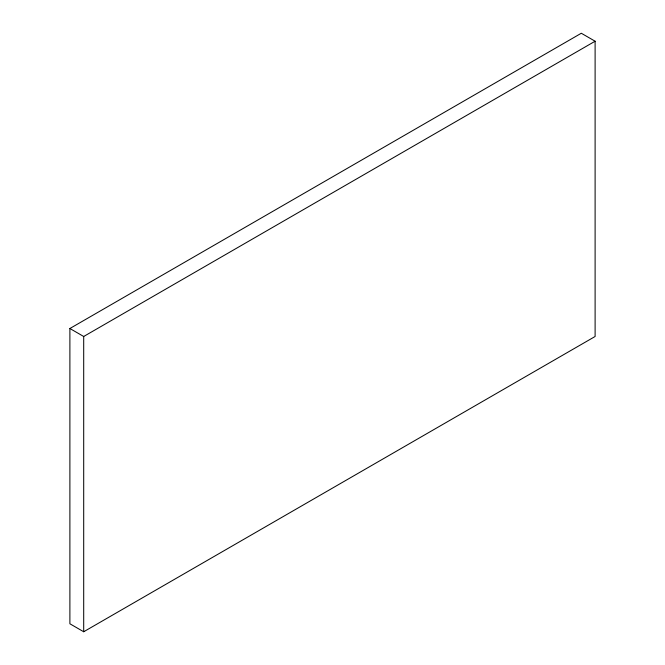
<?xml version="1.0" encoding="UTF-8"?>
<svg xmlns="http://www.w3.org/2000/svg" width="665" height="665" viewBox="0 0 665 665"><rect width="100%" height="100%" fill="white"/><g stroke="black" fill="none" stroke-linecap="round" stroke-linejoin="round"><path stroke-width="1" d="M69.892 328.51L581.301 33.25L595.109 41.222L595.109 336.49L83.699 631.75L69.892 623.778L69.892 328.51L83.699 336.482L595.109 41.222M83.699 336.482L83.699 631.75"/></g></svg>
